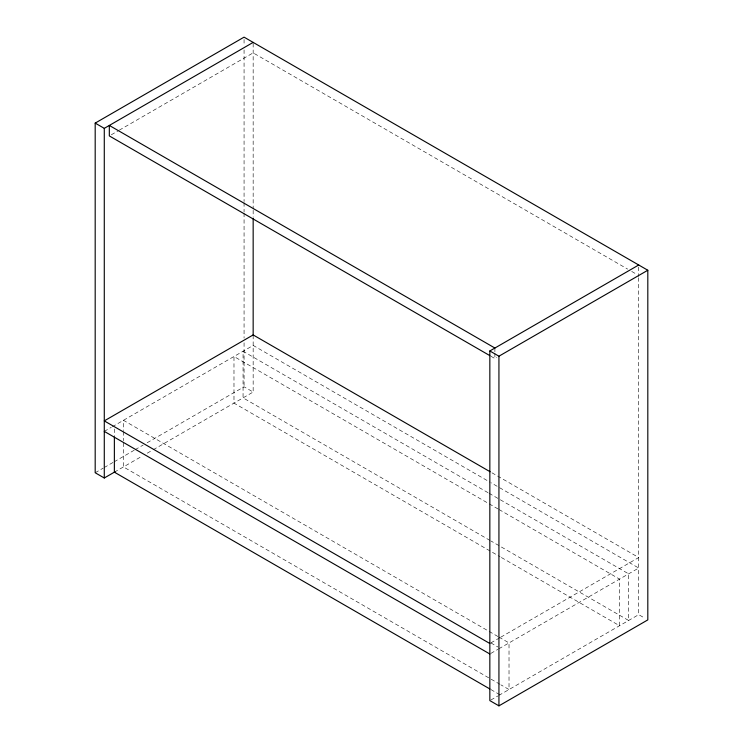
<?xml version="1.0" encoding="UTF-8"?>
<svg xmlns="http://www.w3.org/2000/svg" width="743" height="743" viewBox="0 0 743 743"><rect width="100%" height="100%" fill="white"/><g stroke="black" fill="none" stroke-linecap="round" stroke-linejoin="round"><path stroke-width="0.56" stroke-dasharray="3.71 2.79" d="M111.32 134.771L118.313 130.731M119.307 130.155L253.159 52.883L627.677 269.115M104.28 431.377L111.274 427.336M112.267 426.761L253.159 345.421L490.12 482.235M95.188 472.752L103.184 468.136M104.187 467.561L113.177 462.369M114.181 461.793L134.158 450.258M135.161 449.682L143.148 445.066M147.151 442.754L244.066 386.797L253.159 392.044L253.159 334.935M114.366 472.167L142.247 456.081M147.244 453.193L152.241 450.304M153.234 449.729L253.159 392.044M490.872 356.213L494.894 358.535L496.891 357.374M490.844 642.918L499.835 637.726M500.838 637.15L638.72 557.538L491.123 472.325M490.844 653.413L497.838 649.373M498.841 648.797L638.72 568.033L491.123 482.811M490.844 700.027L497.838 695.987M498.841 695.411L638.72 614.647L645.082 618.325M631.699 271.436L636.714 274.334M488.058 492.702L243.063 351.253L243.063 397.867L490.064 540.477M489.061 493.278L628.634 573.856L628.634 620.479L491.067 541.062M498.051 508.955L233.98 356.501L233.98 403.115L500.058 556.739M499.055 509.54L619.551 579.103L619.551 625.727L501.061 557.315M497.977 636.537L123.449 420.306L123.449 430.541M498.98 637.113L509.02 642.918L509.02 689.532L500.986 684.897M490.9 642.936L497.931 646.995M499.983 684.312L123.449 466.929L123.449 441.909M490.9 689.56L499.937 694.779M638.72 267.099L638.72 276.582M638.72 277.733L638.72 614.647M494.894 348.04L494.894 352.238M494.894 353.287L494.894 358.535M253.159 43.447L253.159 209.117M253.159 210.269L253.159 217.216M244.066 39.463L244.066 45.258M244.066 49.883L244.066 201.557M244.066 202.709L244.066 211.978M244.066 213.13L244.066 338.176M244.066 342.802L244.066 386.797M123.449 431.674L123.449 440.775M114.366 428.962L114.366 435.788"/><path stroke-width="1.11" d="M115.267 471.656L104.28 478L95.188 472.752L95.188 123.106L244.066 37.15L647.812 270.248L647.812 619.894L498.934 705.85L489.841 700.603L489.841 350.956L638.72 265M95.188 123.106L104.28 128.353L253.159 42.397M489.841 350.956L498.934 356.203L647.812 270.248M494.894 348.04L109.323 125.437L109.323 135.923L489.869 355.637M490.12 471.749L253.159 334.935L104.28 420.891L489.841 643.494M104.28 431.377L489.841 653.989M489.897 688.984L114.366 472.167L114.366 436.921M498.934 356.203L498.934 705.85M253.159 218.377L253.159 335.316M104.28 128.353L104.28 478"/></g></svg>
